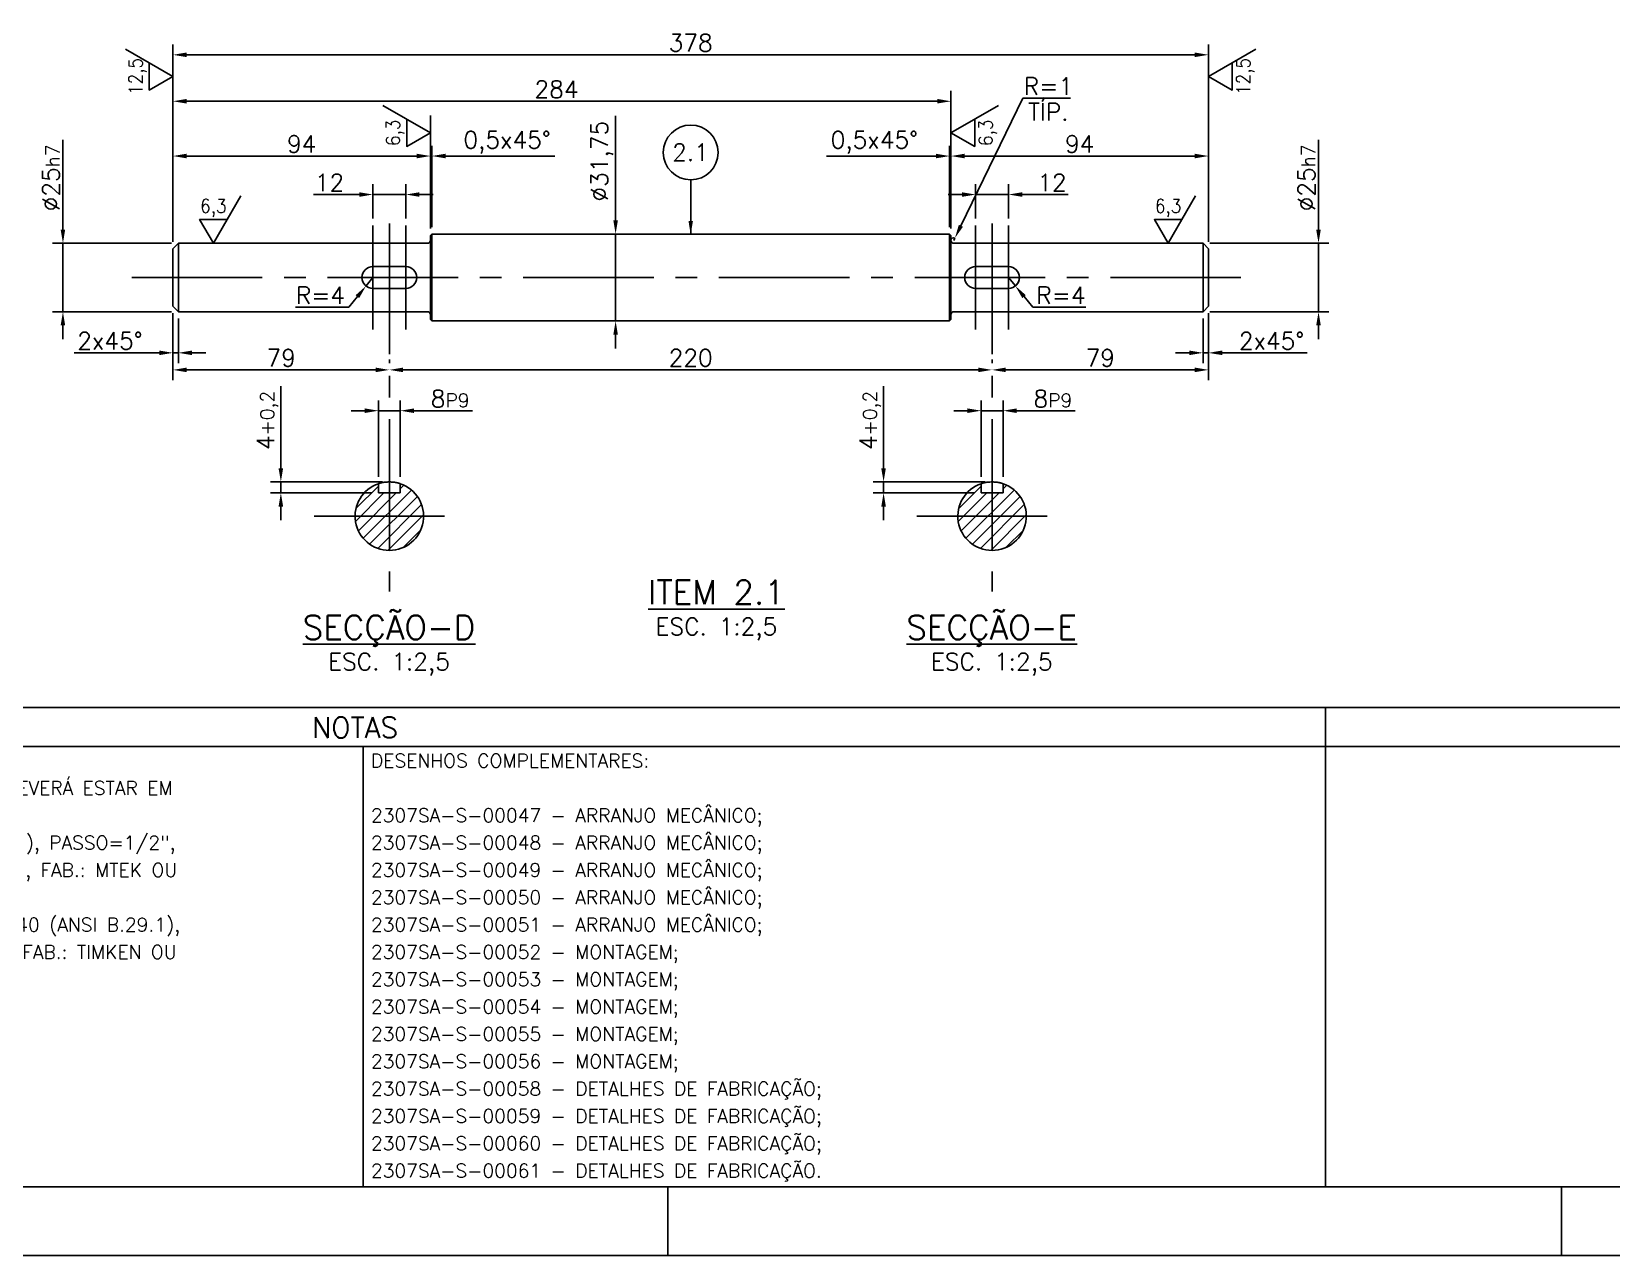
# Model space of a CAD drawing. Header units: metres. Extents: x 0 to 2102, y 0 to 1485.
# Drawn here: x 293 to 869, y 0 to 447 of the extents above; entities that cross this region are included whole.
import ezdxf
from ezdxf.enums import TextEntityAlignment as Align

# ---------------------------------------------------------------- set-up
doc = ezdxf.new("R2010")
doc.units = ezdxf.units.M
doc.header["$LTSCALE"] = 2.5
doc.linetypes.add('CENTER2', pattern=[28.575, 19.05, -3.175, 3.175, -3.175])
for name, color, linetype in [('FRL2', 2, 'Continuous'), ('FRL4', 4, 'Continuous'), ('FRL5', 5, 'Continuous'), ('FRL6', 6, 'Continuous'), ('FRL7', 7, 'Continuous'), ('FRR120', 5, 'Continuous'), ('FRR140', 5, 'Continuous'), ('FRR175', 1, 'Continuous'), ('FRR80', 3, 'Continuous'), ('GSB', 7, 'Continuous'), ('MR80', 3, 'Continuous'), ('SC1', 7, 'CENTER2'), ('SDM', 7, 'Continuous'), ('SHA', 7, 'Continuous'), ('SL4', 4, 'Continuous'), ('SR80', 3, 'Continuous')]:
    doc.layers.add(name, color=color, linetype=linetype)
doc.styles.add('R100', font='simplex.shx', dxfattribs={"height": 2.5})
doc.styles.add('R120', font='simplex.shx', dxfattribs={"height": 3})
doc.styles.add('R140', font='simplex.shx', dxfattribs={"height": 3.5})
doc.styles.add('R80', font='simplex.shx', dxfattribs={"height": 2})
doc.styles.add('ROMANS', font='ROMANS.SHX')
doc.dimstyles.new('2.5___1-2.5', dxfattribs={"dimscale": 2.5, "dimtxt": 2.5, "dimasz": 2, "dimexe": 1.5, "dimexo": 1, "dimgap": 0.5, "dimtad": 1, "dimzin": 12, "dimtxsty": 'ROMANS', "dimcen": 0, "dimclrd": 256, "dimclre": 256, "dimclrt": 3, "dimazin": 3, "dimtfac": 1, "dimtmove": 0, "dimatfit": 0, "dimfxl": 1, "dimlwd": -1, "dimlwe": -1, "dimarcsym": 0})
doc.dimstyles.new('2.5___1-2.5$4', dxfattribs={"dimscale": 2.5, "dimtxt": 2.5, "dimasz": 2, "dimexe": 1.5, "dimexo": 1, "dimgap": 0.5, "dimtad": 1, "dimtoh": 1, "dimzin": 12, "dimtxsty": 'ROMANS', "dimcen": 0, "dimclrd": 256, "dimclre": 256, "dimclrt": 3, "dimazin": 3, "dimtfac": 1, "dimtmove": 0, "dimatfit": 0, "dimfxl": 1, "dimlwd": -1, "dimlwe": -1, "dimarcsym": 0})
pattern_1 = [(45, (5512.2256, -90.8053), (-2.245064, 2.245064), [])]

# ---------------------------------------------------------------- blocks, each defined once
blk = doc.blocks.new('A1')
at = {"layer": 'FRL2'}
for p, q in [((165.5, 10), (165.5, 74.3)), ((210, 10), (210, 0)), ((340.5, 10), (340.5, 0))]:
    blk.add_line(p, q, dxfattribs=at)
at = {"layer": 'FRL4', "linetype": 'Continuous'}
blk.add_line((25, 74.3), (471, 74.3), dxfattribs=at)
at = {"layer": 'FRL5'}
blk.add_line((25, 80), (831, 80), dxfattribs=at)
at = {"layer": 'FRL5', "linetype": 'Continuous'}
blk.add_line((306, 10), (306, 80), dxfattribs=at)
at = {"layer": 'FRL6', "linetype": 'Continuous'}
blk.add_line((25, 10), (831, 10), dxfattribs=at)
at = {"layer": 'FRL7', "linetype": 'Continuous'}
blk.add_line((0, 0), (841, 0), dxfattribs=at)
at = {"layer": 'FRR120', "style": 'R120'}
blk.add_text('NOTAS', height=3, dxfattribs=at).set_placement((158.02, 75.57))
for tag, p in [('FASE_DO_PROJETO', (659, 46.29)), ('ÁREA_E/OU_SUBÁREA', (659, 40.79)), ('TÍTULO_DO_DESENHO', (659, 35.29)), ('SUBTÍTULO_1_DO_DESENHO', (659, 29.79)), ('SUBTÍTULO_2_DO_DESENHO', (659, 24.29))]:
    blk.add_attdef(tag, p, '', height=3, dxfattribs=at)
at = {"layer": 'FRR140', "style": 'R140', "width": 0.91}
for tag, p in [('NÚMERO_DA_CONTRATADA', (687.72, 12.6)), ('NUMERO_VALE', (752.89, 12.6))]:
    blk.add_attdef(tag, p, '', height=3.5, dxfattribs=at)
for tag, p in [('REVISÃO', (823.5, 14.68)), ('ESCALA', (671, 14.35))]:
    blk.add_attdef(tag, text='', height=3.5, dxfattribs=at).set_placement(p, align=Align.MIDDLE)
at = {"layer": 'FRR175', "style": 'R120'}
for tag, p in [('CLASSIFICAÇÃO', (811.83, 67.73)), ('PROJETO', (716.31, 53.59)), ('N_PROJ_SE', (793.5, 53.59)), ('N_CONTRATO', (796.97, 47.3))]:
    blk.add_attdef(tag, text='', height=3, dxfattribs=at).set_placement(p, align=Align.MIDDLE_CENTER)
at = {"layer": 'FRR80', "style": 'R80'}
for p in [(492.61, 76.08), (492.61, 70.38), (492.61, 64.68), (492.61, 58.98), (492.61, 53.28), (492.61, 47.58), (492.61, 41.88), (492.61, 36.18)]:
    blk.add_attdef('DESCRIÇÃO_DA_REVISÃO', p, '', height=2, dxfattribs=at)
for tag, p in [('8A_REV', (476, 77.07)), ('EMIS.', (486, 77.07)), ('PROJ.', (585, 77.07)), ('DES.', (597, 77.07)), ('VER.', (609, 77.07)), ('APR.', (621, 77.07)), ('AUT.', (633.01, 77.07)), ('7A_REV', (476, 71.37)), ('EMIS.', (486, 71.37)), ('PROJ.', (585, 71.37)), ('DES.', (597, 71.37)), ('VER.', (609, 71.37)), ('APR.', (621, 71.37)), ('AUT.', (633.01, 71.37)), ('6A_REV', (476, 65.67)), ('EMIS.', (486, 65.67)), ('PROJ.', (585, 65.67)), ('DES.', (597, 65.67)), ('VER.', (609, 65.67)), ('APR.', (621, 65.67)), ('AUT.', (633.01, 65.67)), ('5A_REV', (476, 59.97)), ('EMIS.', (486, 59.97)), ('PROJ.', (585, 59.97)), ('DES.', (597, 59.97)), ('VER.', (609, 59.97)), ('APR.', (621, 59.97)), ('AUT.', (633.01, 59.97)), ('4A_REV', (476, 54.27)), ('EMIS.', (486, 54.27)), ('PROJ.', (585, 54.27)), ('DES.', (597, 54.27)), ('VER.', (609, 54.27)), ('APR.', (621, 54.27)), ('AUT.', (633.01, 54.27)), ('3A_REV', (476, 48.57)), ('EMIS.', (486, 48.57)), ('PROJ.', (585, 48.57)), ('DES.', (597, 48.57)), ('VER.', (609, 48.57)), ('APR.', (621, 48.57)), ('AUT.', (633.01, 48.57)), ('2A_REV', (476, 42.87)), ('EMIS.', (486, 42.87)), ('PROJ.', (585, 42.87)), ('DES.', (597, 42.87)), ('VER.', (609, 42.87)), ('APR.', (621, 42.87)), ('AUT.', (633.01, 42.87)), ('1a_REV', (476, 37.17)), ('EMIS.', (486, 37.17)), ('PROJ.', (585, 37.17)), ('DES.', (597, 37.17)), ('VER.', (609, 37.17)), ('APR.', (621, 37.17)), ('AUT.', (633.01, 37.17))]:
    blk.add_attdef(tag, text='', height=2, dxfattribs=at).set_placement(p, align=Align.MIDDLE)
at = {"layer": 'FRR80', "style": 'R80', "width": 0.85}
for p in [(648, 77.07), (648, 71.37), (648, 65.67), (648, 59.97), (648, 54.27), (648, 48.57), (648, 42.87), (648, 37.17)]:
    blk.add_attdef('DATA', text='', height=2, dxfattribs=at).set_placement(p, align=Align.MIDDLE)
blk = doc.blocks.new('*D57')
at = {"layer": 'Defpoints', "color": 0, "transparency": 16777216}
for p in [(427.35, 308.36), (419.35, 281.7), (427.35, 281.7)]:
    blk.add_point(p, dxfattribs=at)
at = {"layer": 'SDM', "transparency": 16777216}
for p, q in [((419.35, 284.2), (419.35, 312.11)), ((427.35, 284.2), (427.35, 312.11)), ((414.35, 308.36), (409.35, 308.36)), ((419.35, 308.36), (427.35, 308.36)), ((432.35, 308.36), (453.72, 308.36))]:
    blk.add_line(p, q, dxfattribs=at)
for points in [[(414.35, 309.19), (414.35, 307.52), (419.35, 308.36)], [(432.35, 309.19), (432.35, 307.52), (427.35, 308.36)]]:
    blk.add_solid(points, dxfattribs=at)
at = {"layer": 'SDM', "color": 3, "transparency": 16777216, "insert": (445.54, 312.73), "char_height": 6.25, "attachment_point": 5, "style": 'ROMANS'}
blk.add_mtext('8{\\H0.8x;\\C2;P9}', dxfattribs=at)
blk = doc.blocks.new('*D58')
at = {"layer": 'Defpoints', "color": 0, "transparency": 16777216}
for p in [(383.75, 282.35), (419.35, 278.35), (423.35, 282.35)]:
    blk.add_point(p, dxfattribs=at)
at = {"layer": 'SDM', "transparency": 16777216}
for p, q in [((383.75, 287.35), (383.75, 317.3)), ((420.85, 282.35), (380, 282.35)), ((416.85, 278.35), (380, 278.35)), ((383.75, 278.35), (383.75, 282.35)), ((383.75, 273.35), (383.75, 268.35))]:
    blk.add_line(p, q, dxfattribs=at)
for points in [[(382.91, 287.35), (384.58, 287.35), (383.75, 282.35)], [(382.91, 273.35), (384.58, 273.35), (383.75, 278.35)]]:
    blk.add_solid(points, dxfattribs=at)
at = {"layer": 'SDM', "color": 3, "transparency": 16777216, "insert": (378.9, 304.82), "char_height": 6.25, "attachment_point": 5, "rotation": 90, "style": 'ROMANS'}
blk.add_mtext('4{\\H0.8x;\\C2;+0,2}', dxfattribs=at)
blk = doc.blocks.new('*D59')
at = {"layer": 'Defpoints', "color": 0, "transparency": 16777216}
for p in [(647.35, 308.36), (639.35, 281.7), (647.35, 281.7)]:
    blk.add_point(p, dxfattribs=at)
at = {"layer": 'SDM', "transparency": 16777216}
for p, q in [((639.35, 284.2), (639.35, 312.11)), ((647.35, 284.2), (647.35, 312.11)), ((634.35, 308.36), (629.35, 308.36)), ((639.35, 308.36), (647.35, 308.36)), ((652.35, 308.36), (673.72, 308.36))]:
    blk.add_line(p, q, dxfattribs=at)
for points in [[(634.35, 309.19), (634.35, 307.52), (639.35, 308.36)], [(652.35, 309.19), (652.35, 307.52), (647.35, 308.36)]]:
    blk.add_solid(points, dxfattribs=at)
at = {"layer": 'SDM', "color": 3, "transparency": 16777216, "insert": (665.54, 312.73), "char_height": 6.25, "attachment_point": 5, "style": 'ROMANS'}
blk.add_mtext('8{\\H0.8x;\\C2;P9}', dxfattribs=at)
blk = doc.blocks.new('*D60')
at = {"layer": 'Defpoints', "color": 0, "transparency": 16777216}
for p in [(603.75, 282.35), (639.35, 278.35), (643.35, 282.35)]:
    blk.add_point(p, dxfattribs=at)
at = {"layer": 'SDM', "transparency": 16777216}
for p, q in [((603.75, 287.35), (603.75, 317.3)), ((640.85, 282.35), (600, 282.35)), ((636.85, 278.35), (600, 278.35)), ((603.75, 278.35), (603.75, 282.35)), ((603.75, 273.35), (603.75, 268.35))]:
    blk.add_line(p, q, dxfattribs=at)
for points in [[(602.91, 287.35), (604.58, 287.35), (603.75, 282.35)], [(602.91, 273.35), (604.58, 273.35), (603.75, 278.35)]]:
    blk.add_solid(points, dxfattribs=at)
at = {"layer": 'SDM', "color": 3, "transparency": 16777216, "insert": (598.9, 304.82), "char_height": 6.25, "attachment_point": 5, "rotation": 90, "style": 'ROMANS'}
blk.add_mtext('4{\\H0.8x;\\C2;+0,2}', dxfattribs=at)
blk = doc.blocks.new('*D61')
at = {"layer": 'Defpoints', "color": 0, "transparency": 16777216}
for p in [(417.35, 387.27), (417.35, 375.98), (429.35, 375.98)]:
    blk.add_point(p, dxfattribs=at)
at = {"layer": 'SDM', "transparency": 16777216}
for p, q in [((412.35, 387.27), (395.63, 387.27)), ((417.35, 378.48), (417.35, 391.02)), ((429.35, 387.27), (417.35, 387.27)), ((429.35, 378.48), (429.35, 391.02)), ((434.35, 387.27), (439.35, 387.27))]:
    blk.add_line(p, q, dxfattribs=at)
for points in [[(412.35, 388.1), (412.35, 386.43), (417.35, 387.27)], [(434.35, 388.1), (434.35, 386.43), (429.35, 387.27)]]:
    blk.add_solid(points, dxfattribs=at)
at = {"layer": 'SDM', "color": 3, "transparency": 16777216, "insert": (401.49, 391.64), "char_height": 6.25, "attachment_point": 5, "style": 'ROMANS'}
blk.add_mtext('12', dxfattribs=at)
blk = doc.blocks.new('*D62')
at = {"layer": 'Defpoints', "color": 0, "transparency": 16777216}
for p in [(414.83, 353.88), (417.35, 356.98)]:
    blk.add_point(p, dxfattribs=at)
at = {"layer": 'SDM', "transparency": 16777216}
for p, q in [((417.35, 356.98), (414.83, 353.88)), ((408.54, 346.11), (389.13, 346.11)), ((411.69, 349.99), (408.54, 346.11))]:
    blk.add_line(p, q, dxfattribs=at)
blk.add_solid([(411.04, 350.52), (412.33, 349.47), (414.83, 353.88)], dxfattribs=at)
at = {"layer": 'SDM', "color": 3, "transparency": 16777216, "insert": (398.21, 350.48), "char_height": 6.25, "attachment_point": 5, "style": 'ROMANS'}
blk.add_mtext('R=4', dxfattribs=at)
blk = doc.blocks.new('ROUGHNESS (INDICATION)')
blk.add_lwpolyline([(4, 6.93), (0, 0), (-2, 3.46), (2, 3.46)])
at = {"layer": 'MR80', "style": 'R80', "width": 0.9}
blk.add_attdef('ROUGHNESS', text='', height=2, dxfattribs=at).set_placement((0, 5.46), align=Align.MIDDLE_CENTER)
blk = doc.blocks.new('*D63')
at = {"layer": 'Defpoints', "color": 0, "transparency": 16777216}
for p in [(649.35, 387.27), (637.35, 375.98), (649.35, 375.98)]:
    blk.add_point(p, dxfattribs=at)
at = {"layer": 'SDM', "transparency": 16777216}
for p, q in [((632.35, 387.27), (627.35, 387.27)), ((637.35, 378.48), (637.35, 391.02)), ((637.35, 387.27), (649.35, 387.27)), ((649.35, 378.48), (649.35, 391.02)), ((654.35, 387.27), (671.08, 387.27))]:
    blk.add_line(p, q, dxfattribs=at)
for points in [[(632.35, 388.1), (632.35, 386.43), (637.35, 387.27)], [(654.35, 388.1), (654.35, 386.43), (649.35, 387.27)]]:
    blk.add_solid(points, dxfattribs=at)
at = {"layer": 'SDM', "color": 3, "transparency": 16777216, "insert": (665.21, 391.64), "char_height": 6.25, "attachment_point": 5, "style": 'ROMANS'}
blk.add_mtext('12', dxfattribs=at)
blk = doc.blocks.new('*D64')
at = {"layer": 'Defpoints', "color": 0, "transparency": 16777216}
for p in [(649.35, 356.98), (651.87, 353.88)]:
    blk.add_point(p, dxfattribs=at)
at = {"layer": 'SDM', "transparency": 16777216}
for p, q in [((649.35, 356.98), (651.87, 353.88)), ((655.02, 349.99), (658.17, 346.11)), ((658.17, 346.11), (677.57, 346.11))]:
    blk.add_line(p, q, dxfattribs=at)
blk.add_arc((649.35, 356.98), 4, 305.80986, 2.73445, dxfattribs=at)
blk.add_solid([(655.67, 350.52), (654.37, 349.47), (651.87, 353.88)], dxfattribs=at)
at = {"layer": 'SDM', "color": 3, "transparency": 16777216, "insert": (668.49, 350.48), "char_height": 6.25, "attachment_point": 5, "style": 'ROMANS'}
blk.add_mtext('R=4', dxfattribs=at)
blk = doc.blocks.new('CORTE')
at = {"layer": 'GSB', "color": 4, "style": 'R140'}
blk.add_attdef('%%UCORTE', text='', height=3.5, dxfattribs=at).set_placement((-0.25, 2.38), align=Align.MIDDLE_CENTER)
at = {"layer": 'GSB', "color": 3, "style": 'R100'}
blk.add_attdef('ESC.', text='', height=2.5, dxfattribs=at).set_placement((-0.25, -2.62), align=Align.MIDDLE_CENTER)
blk = doc.blocks.new('*D67')
at = {"layer": 'Defpoints', "color": 0, "transparency": 16777216}
for p in [(344.35, 346.48), (423.35, 323.26), (423.35, 323.26)]:
    blk.add_point(p, dxfattribs=at)
at = {"layer": 'SDM', "transparency": 16777216}
for p, q in [((344.35, 343.98), (344.35, 319.51)), ((349.35, 323.26), (418.35, 323.26)), ((423.35, 325.76), (423.35, 327.01))]:
    blk.add_line(p, q, dxfattribs=at)
for points in [[(349.35, 324.09), (349.35, 322.43), (344.35, 323.26)], [(418.35, 324.09), (418.35, 322.43), (423.35, 323.26)]]:
    blk.add_solid(points, dxfattribs=at)
at = {"layer": 'SDM', "color": 3, "transparency": 16777216, "insert": (383.85, 327.64), "char_height": 6.25, "attachment_point": 5, "style": 'ROMANS'}
blk.add_mtext('79', dxfattribs=at)
blk = doc.blocks.new('*D66')
at = {"layer": 'Defpoints', "color": 0, "transparency": 16777216}
for p in [(423.35, 323.26), (643.35, 323.26), (643.35, 323.26)]:
    blk.add_point(p, dxfattribs=at)
at = {"layer": 'SDM', "transparency": 16777216}
for p, q in [((428.35, 323.26), (638.35, 323.26)), ((643.35, 325.76), (643.35, 327.01)), ((423.35, 320.76), (423.35, 319.51))]:
    blk.add_line(p, q, dxfattribs=at)
for points in [[(428.35, 324.09), (428.35, 322.43), (423.35, 323.26)], [(638.35, 324.09), (638.35, 322.43), (643.35, 323.26)]]:
    blk.add_solid(points, dxfattribs=at)
at = {"layer": 'SDM', "color": 3, "transparency": 16777216, "insert": (533.35, 327.64), "char_height": 6.25, "attachment_point": 5, "style": 'ROMANS'}
blk.add_mtext('220', dxfattribs=at)
blk = doc.blocks.new('*D65')
at = {"layer": 'Defpoints', "color": 0, "transparency": 16777216}
for p in [(344.35, 346.48), (346.35, 344.48), (344.35, 329.48)]:
    blk.add_point(p, dxfattribs=at)
at = {"layer": 'SDM', "transparency": 16777216}
for p, q in [((344.35, 343.98), (344.35, 325.73)), ((346.35, 341.98), (346.35, 325.73)), ((339.35, 329.48), (308.34, 329.48)), ((346.35, 329.48), (344.35, 329.48)), ((351.35, 329.48), (356.35, 329.48))]:
    blk.add_line(p, q, dxfattribs=at)
for points in [[(339.35, 330.32), (339.35, 328.65), (344.35, 329.48)], [(351.35, 330.32), (351.35, 328.65), (346.35, 329.48)]]:
    blk.add_solid(points, dxfattribs=at)
at = {"layer": 'SDM', "color": 3, "transparency": 16777216, "insert": (321.35, 333.86), "char_height": 6.25, "attachment_point": 5, "style": 'ROMANS'}
blk.add_mtext('2x45%%D', dxfattribs=at)
blk = doc.blocks.new('*D68')
at = {"layer": 'Defpoints', "color": 0, "transparency": 16777216}
for p in [(722.35, 346.48), (643.35, 323.26), (643.35, 323.26)]:
    blk.add_point(p, dxfattribs=at)
at = {"layer": 'SDM', "transparency": 16777216}
for p, q in [((722.35, 343.98), (722.35, 319.51)), ((643.35, 325.76), (643.35, 327.01)), ((717.35, 323.26), (648.35, 323.26))]:
    blk.add_line(p, q, dxfattribs=at)
for points in [[(648.35, 324.09), (648.35, 322.43), (643.35, 323.26)], [(717.35, 324.09), (717.35, 322.43), (722.35, 323.26)]]:
    blk.add_solid(points, dxfattribs=at)
at = {"layer": 'SDM', "color": 3, "transparency": 16777216, "insert": (682.85, 327.64), "char_height": 6.25, "attachment_point": 5, "style": 'ROMANS'}
blk.add_mtext('79', dxfattribs=at)
blk = doc.blocks.new('*D69')
at = {"layer": 'Defpoints', "color": 0, "transparency": 16777216}
for p in [(722.35, 346.48), (720.35, 344.48), (722.35, 329.48)]:
    blk.add_point(p, dxfattribs=at)
at = {"layer": 'SDM', "transparency": 16777216}
for p, q in [((720.35, 341.98), (720.35, 325.73)), ((722.35, 343.98), (722.35, 325.73)), ((715.35, 329.48), (710.35, 329.48)), ((720.35, 329.48), (722.35, 329.48)), ((727.35, 329.48), (758.36, 329.48))]:
    blk.add_line(p, q, dxfattribs=at)
for points in [[(715.35, 330.32), (715.35, 328.65), (720.35, 329.48)], [(727.35, 330.32), (727.35, 328.65), (722.35, 329.48)]]:
    blk.add_solid(points, dxfattribs=at)
at = {"layer": 'SDM', "color": 3, "transparency": 16777216, "insert": (745.36, 333.86), "char_height": 6.25, "attachment_point": 5, "style": 'ROMANS'}
blk.add_mtext('2x45%%D', dxfattribs=at)
blk = doc.blocks.new('ITEM')
at = {"layer": 'GSB'}
blk.add_circle((0, 0), 4, dxfattribs=at)
blk = doc.blocks.new('*D70')
at = {"layer": 'Defpoints', "color": 0, "transparency": 16777216}
for p in [(505.94, 372.86), (505.94, 372.86), (505.94, 341.11)]:
    blk.add_point(p, dxfattribs=at)
at = {"layer": 'SDM', "transparency": 16777216}
for p, q in [((505.94, 377.86), (505.94, 416.01)), ((503.44, 372.86), (502.19, 372.86)), ((505.94, 341.11), (505.94, 372.86)), ((503.44, 341.11), (502.19, 341.11)), ((505.94, 336.11), (505.94, 331.11))]:
    blk.add_line(p, q, dxfattribs=at)
for points in [[(505.1, 377.86), (506.77, 377.86), (505.94, 372.86)], [(505.1, 336.11), (506.77, 336.11), (505.94, 341.11)]]:
    blk.add_solid(points, dxfattribs=at)
at = {"layer": 'SDM', "color": 3, "transparency": 16777216, "insert": (500.97, 399.44), "char_height": 6.25, "attachment_point": 5, "rotation": 90, "style": 'ROMANS'}
blk.add_mtext('%%C31,75', dxfattribs=at)
blk = doc.blocks.new('*D71')
at = {"layer": 'Defpoints', "color": 0, "transparency": 16777216}
for p in [(304.2, 369.48), (346.35, 369.48), (346.35, 344.48)]:
    blk.add_point(p, dxfattribs=at)
at = {"layer": 'SDM', "transparency": 16777216}
for p, q in [((304.2, 374.48), (304.2, 407.22)), ((343.85, 369.48), (300.45, 369.48)), ((304.2, 344.48), (304.2, 369.48)), ((343.85, 344.48), (300.45, 344.48)), ((304.2, 339.48), (304.2, 334.48))]:
    blk.add_line(p, q, dxfattribs=at)
for points in [[(303.36, 374.48), (305.03, 374.48), (304.2, 369.48)], [(303.36, 339.48), (305.03, 339.48), (304.2, 344.48)]]:
    blk.add_solid(points, dxfattribs=at)
at = {"layer": 'SDM', "color": 3, "transparency": 16777216, "insert": (299.82, 393.35), "char_height": 6.25, "attachment_point": 5, "rotation": 90, "style": 'ROMANS'}
blk.add_mtext('%%C25{\\H0.8x;\\C2;h7}', dxfattribs=at)
blk = doc.blocks.new('*D72')
at = {"layer": 'Defpoints', "color": 0, "transparency": 16777216}
for p in [(720.35, 369.48), (762.51, 369.48), (720.35, 344.48)]:
    blk.add_point(p, dxfattribs=at)
at = {"layer": 'SDM', "transparency": 16777216}
for p, q in [((762.51, 374.48), (762.51, 407.22)), ((722.85, 369.48), (766.26, 369.48)), ((762.51, 344.48), (762.51, 369.48)), ((722.85, 344.48), (766.26, 344.48)), ((762.51, 339.48), (762.51, 334.48))]:
    blk.add_line(p, q, dxfattribs=at)
for points in [[(761.67, 374.48), (763.34, 374.48), (762.51, 369.48)], [(761.67, 339.48), (763.34, 339.48), (762.51, 344.48)]]:
    blk.add_solid(points, dxfattribs=at)
at = {"layer": 'SDM', "color": 3, "transparency": 16777216, "insert": (758.13, 393.35), "char_height": 6.25, "attachment_point": 5, "rotation": 90, "style": 'ROMANS'}
blk.add_mtext('%%C25{\\H0.8x;\\C2;h7}', dxfattribs=at)
blk = doc.blocks.new('*D75')
at = {"layer": 'Defpoints', "color": 0, "transparency": 16777216}
for p in [(438.35, 401.32), (438.35, 372.36), (344.35, 367.48)]:
    blk.add_point(p, dxfattribs=at)
at = {"layer": 'SDM', "transparency": 16777216}
for p, q in [((344.35, 369.98), (344.35, 405.07)), ((438.35, 374.86), (438.35, 405.07)), ((349.35, 401.32), (433.35, 401.32))]:
    blk.add_line(p, q, dxfattribs=at)
for points in [[(349.35, 402.16), (349.35, 400.49), (344.35, 401.32)], [(433.35, 402.16), (433.35, 400.49), (438.35, 401.32)]]:
    blk.add_solid(points, dxfattribs=at)
at = {"layer": 'SDM', "color": 3, "transparency": 16777216, "insert": (391.35, 405.7), "char_height": 6.25, "attachment_point": 5, "style": 'ROMANS'}
blk.add_mtext('94', dxfattribs=at)
blk = doc.blocks.new('*D76')
at = {"layer": 'Defpoints', "color": 0, "transparency": 16777216}
for p in [(628.35, 421.32), (628.35, 372.36), (344.35, 367.48)]:
    blk.add_point(p, dxfattribs=at)
at = {"layer": 'SDM', "transparency": 16777216}
for p, q in [((344.35, 369.98), (344.35, 425.07)), ((349.35, 421.32), (623.35, 421.32)), ((628.35, 374.86), (628.35, 425.07))]:
    blk.add_line(p, q, dxfattribs=at)
for points in [[(349.35, 422.16), (349.35, 420.49), (344.35, 421.32)], [(623.35, 422.16), (623.35, 420.49), (628.35, 421.32)]]:
    blk.add_solid(points, dxfattribs=at)
at = {"layer": 'SDM', "color": 3, "transparency": 16777216, "insert": (484.35, 425.7), "char_height": 6.25, "attachment_point": 5, "style": 'ROMANS'}
blk.add_mtext('284', dxfattribs=at)
blk = doc.blocks.new('*D73')
at = {"layer": 'Defpoints', "color": 0, "transparency": 16777216}
for p in [(438.85, 401.32), (438.35, 372.36), (438.85, 372.86)]:
    blk.add_point(p, dxfattribs=at)
at = {"layer": 'SDM', "transparency": 16777216}
for p, q in [((438.35, 374.86), (438.35, 405.07)), ((438.85, 375.36), (438.85, 405.07)), ((433.35, 401.32), (428.35, 401.32)), ((438.35, 401.32), (438.85, 401.32)), ((443.85, 401.32), (483.79, 401.32))]:
    blk.add_line(p, q, dxfattribs=at)
for points in [[(433.35, 402.16), (433.35, 400.49), (438.35, 401.32)], [(443.85, 402.16), (443.85, 400.49), (438.85, 401.32)]]:
    blk.add_solid(points, dxfattribs=at)
at = {"layer": 'SDM', "color": 3, "transparency": 16777216, "insert": (466.32, 406.3), "char_height": 6.25, "attachment_point": 5, "style": 'ROMANS'}
blk.add_mtext('0,5x45%%D', dxfattribs=at)
blk = doc.blocks.new('*D74')
at = {"layer": 'Defpoints', "color": 0, "transparency": 16777216}
for p in [(627.85, 401.32), (627.85, 372.86), (628.35, 372.36)]:
    blk.add_point(p, dxfattribs=at)
at = {"layer": 'SDM', "transparency": 16777216}
for p, q in [((627.85, 375.36), (627.85, 405.07)), ((628.35, 374.86), (628.35, 405.07)), ((622.85, 401.32), (582.91, 401.32)), ((628.35, 401.32), (627.85, 401.32)), ((633.35, 401.32), (638.35, 401.32))]:
    blk.add_line(p, q, dxfattribs=at)
for points in [[(622.85, 402.16), (622.85, 400.49), (627.85, 401.32)], [(633.35, 402.16), (633.35, 400.49), (628.35, 401.32)]]:
    blk.add_solid(points, dxfattribs=at)
at = {"layer": 'SDM', "color": 3, "transparency": 16777216, "insert": (600.38, 406.3), "char_height": 6.25, "attachment_point": 5, "style": 'ROMANS'}
blk.add_mtext('0,5x45%%D', dxfattribs=at)
blk = doc.blocks.new('*D77')
at = {"layer": 'Defpoints', "color": 0, "transparency": 16777216}
for p in [(628.35, 401.32), (628.35, 372.36), (722.35, 367.48)]:
    blk.add_point(p, dxfattribs=at)
at = {"layer": 'SDM', "transparency": 16777216}
for p, q in [((628.35, 374.86), (628.35, 405.07)), ((722.35, 369.98), (722.35, 405.07)), ((717.35, 401.32), (633.35, 401.32))]:
    blk.add_line(p, q, dxfattribs=at)
for points in [[(633.35, 402.16), (633.35, 400.49), (628.35, 401.32)], [(717.35, 402.16), (717.35, 400.49), (722.35, 401.32)]]:
    blk.add_solid(points, dxfattribs=at)
at = {"layer": 'SDM', "color": 3, "transparency": 16777216, "insert": (675.35, 405.7), "char_height": 6.25, "attachment_point": 5, "style": 'ROMANS'}
blk.add_mtext('94', dxfattribs=at)
blk = doc.blocks.new('*D78')
at = {"layer": 'Defpoints', "color": 0, "transparency": 16777216}
for p in [(722.35, 438.27), (344.35, 367.48), (722.35, 367.48)]:
    blk.add_point(p, dxfattribs=at)
at = {"layer": 'SDM', "transparency": 16777216}
for p, q in [((344.35, 369.98), (344.35, 442.02)), ((349.35, 438.27), (717.35, 438.27)), ((722.35, 369.98), (722.35, 442.02))]:
    blk.add_line(p, q, dxfattribs=at)
for points in [[(349.35, 439.11), (349.35, 437.44), (344.35, 438.27)], [(717.35, 439.11), (717.35, 437.44), (722.35, 438.27)]]:
    blk.add_solid(points, dxfattribs=at)
at = {"layer": 'SDM', "color": 3, "transparency": 16777216, "insert": (533.35, 442.65), "char_height": 6.25, "attachment_point": 5, "style": 'ROMANS'}
blk.add_mtext('378', dxfattribs=at)
blk = doc.blocks.new('*D79')
at = {"layer": 'Defpoints', "color": 0, "transparency": 16777216}
for p in [(629.35, 370.48), (629.79, 371.38)]:
    blk.add_point(p, dxfattribs=at)
at = {"layer": 'SDM', "transparency": 16777216}
for p, q in [((631.98, 375.88), (654.62, 422.44)), ((654.62, 422.44), (671.94, 422.44)), ((629.35, 370.48), (629.79, 371.38))]:
    blk.add_line(p, q, dxfattribs=at)
blk.add_arc((629.35, 370.48), 1, 64.07111, 180, dxfattribs=at)
blk.add_solid([(631.23, 376.24), (632.72, 375.51), (629.79, 371.38)], dxfattribs=at)
at = {"layer": 'SDM', "color": 3, "transparency": 16777216, "char_height": 6.25, "attachment_point": 5, "style": 'ROMANS'}
for s, insert in [('R=1', (663.9, 426.82)), ('TÍP.', (663.9, 417.47))]:
    blk.add_mtext(s, dxfattribs=dict(at, insert=insert))

msp = doc.modelspace()

# ---------------------------------------------------------------- hatches: boundary and pattern name
at = {"layer": 'SHA'}
h = msp.add_hatch(dxfattribs=at)
h.set_pattern_fill('ANSI31', color=256, style=0)
h.set_pattern_definition(pattern_1)
edge = h.paths.add_edge_path(flags=0)
edge.add_arc((423.351, 269.855), 12.5, 108.662925, 431.337075)
edge.add_line((427.351, 281.697), (427.351, 278.355))
edge.add_line((427.351, 278.355), (419.351, 278.355))
edge.add_line((419.351, 278.355), (419.351, 281.697))
h = msp.add_hatch(dxfattribs=at)
h.set_pattern_fill('ANSI31', color=256, style=0)
h.set_pattern_definition(pattern_1)
edge = h.paths.add_edge_path(flags=0)
edge.add_arc((643.351, 269.855), 12.5, 108.662925, 431.337075)
edge.add_line((647.351, 281.697), (647.351, 278.355))
edge.add_line((647.351, 278.355), (639.351, 278.355))
edge.add_line((639.351, 278.355), (639.351, 281.697))

# ---------------------------------------------------------------- linework, layer by layer
at = {"layer": 'SC1'}
for p, q in [((417.351, 375.983), (417.351, 337.983)), ((423.351, 376.668), (423.351, 242.355)), ((429.351, 375.983), (429.351, 337.983)), ((637.351, 375.983), (637.351, 337.983)), ((643.351, 376.668), (643.351, 242.355)), ((649.351, 375.983), (649.351, 337.983)), ((329.351, 356.983), (737.351, 356.983)), ((395.851, 269.855), (450.851, 269.855)), ((615.851, 269.855), (670.851, 269.855))]:
    msp.add_line(p, q, dxfattribs=at)
at = {"layer": 'SDM'}
msp.add_line((438.351, 405.075), (438.351, 416.168), dxfattribs=at)
at = {"layer": 'SL4'}
for p, q in [((346.351, 369.483), (344.351, 367.483)), ((437.351, 369.483), (346.351, 369.483)), ((346.351, 369.483), (346.351, 344.483)), ((438.851, 372.858), (438.351, 372.358)), ((438.351, 372.358), (438.351, 370.483)), ((438.351, 370.483), (438.351, 343.483)), ((627.851, 372.858), (438.851, 372.858)), ((438.851, 372.858), (438.851, 341.108)), ((628.351, 372.358), (627.851, 372.858)), ((627.851, 372.858), (627.851, 341.108)), ((628.351, 370.483), (628.351, 372.358)), ((628.351, 370.483), (628.351, 343.483)), ((720.351, 369.483), (629.351, 369.483)), ((722.351, 367.483), (720.351, 369.483)), ((720.351, 369.483), (720.351, 344.483)), ((344.351, 367.483), (344.351, 346.483)), ((722.351, 346.483), (722.351, 367.483)), ((417.351, 360.983), (429.351, 360.983)), ((649.351, 360.983), (637.351, 360.983)), ((417.351, 352.983), (429.351, 352.983)), ((649.351, 352.983), (637.351, 352.983)), ((344.351, 346.483), (346.351, 344.483)), ((720.351, 344.483), (722.351, 346.483)), ((346.351, 344.483), (437.351, 344.483)), ((438.351, 343.483), (438.351, 341.608)), ((438.351, 341.608), (438.851, 341.108)), ((438.851, 341.108), (627.851, 341.108)), ((627.851, 341.108), (628.351, 341.608)), ((628.351, 341.608), (628.351, 343.483)), ((629.351, 344.483), (720.351, 344.483)), ((419.351, 278.355), (419.351, 281.697)), ((419.351, 278.355), (427.351, 278.355)), ((427.351, 281.697), (427.351, 278.355)), ((639.351, 278.355), (639.351, 281.697)), ((639.351, 278.355), (647.351, 278.355)), ((647.351, 281.697), (647.351, 278.355))]:
    msp.add_line(p, q, dxfattribs=at)
for centre, radius, start, end in [((437.351, 370.483), 1, 270, 0), ((629.351, 370.483), 1, 180, 270), ((417.351, 356.983), 4, 90, 270), ((429.351, 356.983), 4, 270, 90), ((637.351, 356.983), 4, 90, 270), ((649.351, 356.983), 4, 270, 90), ((437.351, 343.483), 1, 0, 90), ((629.351, 343.483), 1, 90, 180), ((423.351, 269.855), 12.5, 108.662925, 71.337075), ((643.351, 269.855), 12.5, 108.662925, 71.337075)]:
    msp.add_arc(centre, radius, start, end, dxfattribs=at)
for points in [[(427.351, 281.697), (427.351, 281.697), (427.325, 281.706), (427.223, 281.74), (427.145, 281.766), (426.944, 281.828), (426.821, 281.865), (426.531, 281.945), (426.363, 281.988), (425.997, 282.073), (425.797, 282.115), (425.36, 282.194), (425.131, 282.23), (424.65, 282.289), (424.396, 282.314), (423.879, 282.346), (423.618, 282.355), (423.093, 282.355), (422.826, 282.346), (422.311, 282.314), (422.061, 282.29), (421.574, 282.23), (421.343, 282.194), (420.912, 282.116), (420.708, 282.073), (420.34, 281.988), (420.175, 281.945), (419.885, 281.865), (419.76, 281.828), (419.559, 281.766), (419.482, 281.741), (419.378, 281.707), (419.351, 281.697), (419.351, 281.697)], [(647.351, 281.697), (647.351, 281.697), (647.325, 281.706), (647.223, 281.74), (647.145, 281.766), (646.944, 281.828), (646.821, 281.865), (646.531, 281.945), (646.363, 281.988), (645.997, 282.073), (645.797, 282.115), (645.36, 282.194), (645.131, 282.23), (644.65, 282.289), (644.396, 282.314), (643.879, 282.346), (643.618, 282.355), (643.093, 282.355), (642.826, 282.346), (642.311, 282.314), (642.061, 282.29), (641.574, 282.23), (641.343, 282.194), (640.912, 282.116), (640.708, 282.073), (640.34, 281.988), (640.175, 281.945), (639.885, 281.865), (639.76, 281.828), (639.559, 281.766), (639.482, 281.741), (639.378, 281.707), (639.351, 281.697), (639.351, 281.697)]]:
    msp.add_open_spline(points, degree=3, knots=[0, 0, 0, 0, 0.0625, 0.0625, 0.125, 0.125, 0.1875, 0.1875, 0.25, 0.25, 0.3125, 0.3125, 0.375, 0.375, 0.4375, 0.4375, 0.5, 0.5, 0.5625, 0.5625, 0.625, 0.625, 0.6875, 0.6875, 0.75, 0.75, 0.8125, 0.8125, 0.875, 0.875, 0.9375, 0.9375, 1, 1, 1, 1], dxfattribs=at)

# ---------------------------------------------------------------- block references
at = {"xscale": 2.5, "yscale": 2.5, "zscale": 2.5}
msp.add_blockref('A1', (0, 0), dxfattribs=at)
at = {"layer": 'GSB', "xscale": 2.499999999999972, "yscale": 2.499999999999972, "zscale": 2.499999999999972}
for p, rotation, values in [((344.351, 430.393), 90, {'ROUGHNESS': '12,5'}), ((438.351, 409.813), 89.99999999999999, {'ROUGHNESS': '6,3'})]:
    msp.add_blockref('ROUGHNESS (INDICATION)', p, dxfattribs=dict(at, rotation=rotation)).add_auto_attribs(values)
at = {"layer": 'GSB'}
ref = msp.add_blockref('ROUGHNESS (INDICATION)', (722.351, 430.393), dxfattribs=dict(at, xscale=-2.499999999999972, yscale=2.499999999999972, zscale=2.499999999999972, rotation=270))
ref.add_attrib('ROUGHNESS', '12,5', dxfattribs={"layer": 'MR80', "height": 5, "rotation": 90, "style": 'R80', "width": 0.9}).set_placement((735.059, 430.393), align=Align.MIDDLE_CENTER)
ref = msp.add_blockref('ROUGHNESS (INDICATION)', (628.351, 409.813), dxfattribs=dict(at, xscale=-2.499999999999972, yscale=2.499999999999972, zscale=2.499999999999972, rotation=270))
ref.add_attrib('ROUGHNESS', '6,3', dxfattribs={"layer": 'MR80', "height": 5, "rotation": 90, "style": 'R80', "width": 0.9}).set_placement((641.059, 409.813), align=Align.MIDDLE_CENTER)
ref = msp.add_blockref('ITEM', (533.351, 402.618), dxfattribs=dict(at, xscale=-2.5, yscale=2.5, zscale=2.5, rotation=180))
ref.add_attrib('1', '2.1', dxfattribs={"color": 3, "height": 6.25, "style": 'R100'}).set_placement((533.267, 402.672), align=Align.MIDDLE_CENTER)
for name, p, xscale, yscale, zscale, values in [('ROUGHNESS (INDICATION)', (359.101, 369.483), 2.499999999999972, 2.499999999999972, 2.499999999999972, {'ROUGHNESS': '6,3'}), ('ROUGHNESS (INDICATION)', (707.602, 369.483), 2.499999999999972, 2.499999999999972, 2.499999999999972, {'ROUGHNESS': '6,3'}), ('CORTE', (543.362, 236.114), 2.5, 2.5, 2.5, {'%%UCORTE': '%%uITEM 2.1', 'ESC.': 'ESC. 1:2,5'}), ('CORTE', (423.868, 223.314), 2.5, 2.5, 2.5, {'%%UCORTE': '%%uSECÇÃO-D', 'ESC.': 'ESC. 1:2,5'}), ('CORTE', (643.868, 223.314), 2.5, 2.5, 2.5, {'%%UCORTE': '%%uSECÇÃO-E', 'ESC.': 'ESC. 1:2,5'})]:
    msp.add_blockref(name, p, dxfattribs=dict(at, xscale=xscale, yscale=yscale, zscale=zscale)).add_auto_attribs(values)

# ---------------------------------------------------------------- texts
at = {"layer": 'SR80', "style": 'R80'}
for s, p in [('DESENHOS COMPLEMENTARES:', (416.632, 178.093)), ('2-PINTURA DE PROTEÇÃO CONTRA CORROSÃO OU ACABAMENTO DEVERÁ ESTAR EM', (65.382, 168.113)), ('2307SA-S-00047 - ARRANJO MECÂNICO;', (416.632, 158.133)), ('3-RODA DENTADA PARA CORRENTE DE ROLOS ASA40 (ANSI B.29.1), PASSO=1/2", ', (65.382, 148.152)), ('2307SA-S-00048 - ARRANJO MECÂNICO;', (416.632, 148.152)), ('SIMPLES, TIPO 1, NÚMEROS DE DENTES=35, REF.: 1.40.35 AT1, FAB.: MTEK OU', (76.353, 138.172)), ('2307SA-S-00049 - ARRANJO MECÂNICO;', (416.632, 138.172)), ('2307SA-S-00050 - ARRANJO MECÂNICO;', (416.632, 128.192)), ('4-RODA DENTADA INTERMEDIÁRIA PARA CORRENTE DE ROLOS ASA40 (ANSI B.29.1),  ', (65.382, 118.212)), ('2307SA-S-00051 - ARRANJO MECÂNICO;', (416.632, 118.212)), ('PASSO=1/2", NÚMEROS DE DENTES=18, REF.: 008-4018-S, FAB.: TIMKEN OU', (76.353, 108.231)), ('2307SA-S-00052 - MONTAGEM;', (416.632, 108.231)), ('2307SA-S-00053 - MONTAGEM;', (416.632, 98.251)), ('2307SA-S-00054 - MONTAGEM;', (416.632, 88.271)), ('2307SA-S-00055 - MONTAGEM;', (416.632, 78.291)), ('2307SA-S-00056 - MONTAGEM;', (416.632, 68.311)), ('2307SA-S-00058 - DETALHES DE FABRICAÇÃO;', (416.632, 58.33)), ('2307SA-S-00059 - DETALHES DE FABRICAÇÃO;', (416.632, 48.35)), ('2307SA-S-00060 - DETALHES DE FABRICAÇÃO;', (416.632, 38.37)), ('2307SA-S-00061 - DETALHES DE FABRICAÇÃO.', (416.632, 28.39))]:
    msp.add_text(s, height=5, dxfattribs=at).set_placement(p)

# ---------------------------------------------------------------- dimensions: what is measured, and where the dimension line sits
at = {"layer": 'SDM'}
for base, p1, p2, picture, middle in [((722.351, 438.274), (344.351, 367.483), (722.351, 367.483), '*D78', (533.351, 442.649)), ((438.351, 401.325), (344.351, 367.483), (438.351, 372.358), '*D75', (391.351, 405.7)), ((417.351, 387.267), (429.351, 375.983), (417.351, 375.983), '*D61', (401.488, 391.642)), ((423.351, 323.261), (344.351, 346.483), (423.351, 323.261), '*D67', (383.851, 327.636)), ((643.351, 323.261), (423.351, 323.261), (643.351, 323.261), '*D66', (533.351, 327.636))]:
    dim = msp.add_linear_dim(base=base, p1=p1, p2=p2, dimstyle='2.5___1-2.5', dxfattribs=at)
    dim.commit()
    dim.dimension.update_dxf_attribs({"geometry": picture, "text_midpoint": middle})
dim = msp.add_linear_dim(base=(628.351, 421.325), p1=(344.351, 367.483), p2=(628.351, 372.358), dimstyle='2.5___1-2.5', dxfattribs=at)
dim.commit()
dim.dimension.update_dxf_attribs({"geometry": '*D76', "text_midpoint": (484.351, 421.325), "dimtype": 160})
dim = msp.add_radius_dim(center=(629.351, 370.483), mpoint=(629.789, 371.382), text='<>\\XTÍP.', dimstyle='2.5___1-2.5$4', override={"dimpost": 'R=<>'}, dxfattribs=at)
dim.commit()
dim.dimension.update_dxf_attribs({"geometry": '*D79', "text_midpoint": (663.901, 422.444), "dimtype": 164})
dim = msp.add_linear_dim(base=(505.936, 372.858), p1=(505.936, 341.108), p2=(505.936, 372.858), angle=90, text='%%C<>', dimstyle='2.5___1-2.5', dxfattribs=at)
dim.commit()
dim.dimension.update_dxf_attribs({"geometry": '*D70', "text_midpoint": (505.936, 399.435), "dimtype": 160})
for base, p1, p2, text, picture, middle in [((438.851, 401.325), (438.351, 372.358), (438.851, 372.858), '0<>x45%%D', '*D73', (466.322, 406.295)), ((344.351, 329.485), (346.351, 344.483), (344.351, 346.483), '<>x45%%D', '*D65', (321.346, 333.86)), ((427.351, 308.357), (419.351, 281.697), (427.351, 281.697), '<>{\\H0.8x;\\C2;P9}', '*D57', (445.536, 312.732)), ((647.351, 308.357), (639.351, 281.697), (647.351, 281.697), '<>{\\H0.8x;\\C2;P9}', '*D59', (665.536, 312.732))]:
    dim = msp.add_linear_dim(base=base, p1=p1, p2=p2, text=text, dimstyle='2.5___1-2.5', dxfattribs=at)
    dim.commit()
    dim.dimension.update_dxf_attribs({"geometry": picture, "text_midpoint": middle})
for base, p1, p2, angle, text, picture, middle in [((627.851, 401.325), (628.351, 372.358), (627.851, 372.858), 180, '0<>x45%%D', '*D74', (600.381, 406.295)), ((304.195, 369.483), (346.351, 344.483), (346.351, 369.483), 90, '%%C<>{\\H0.8x;\\C2;h7}', '*D71', (299.82, 393.352)), ((762.508, 369.483), (720.351, 344.483), (720.351, 369.483), 90, '%%C<>{\\H0.8x;\\C2;h7}', '*D72', (758.133, 393.352)), ((722.351, 329.485), (720.351, 344.483), (722.351, 346.483), 180, '<>x45%%D', '*D69', (745.357, 333.86)), ((383.747, 282.355), (419.351, 278.355), (423.351, 282.355), 90, '<>{\\H0.8x;\\C2;+0,2}', '*D58', (378.896, 304.825)), ((603.747, 282.355), (639.351, 278.355), (643.351, 282.355), 90, '<>{\\H0.8x;\\C2;+0,2}', '*D60', (598.896, 304.825))]:
    dim = msp.add_linear_dim(base=base, p1=p1, p2=p2, angle=angle, text=text, dimstyle='2.5___1-2.5', dxfattribs=at)
    dim.commit()
    dim.dimension.update_dxf_attribs({"geometry": picture, "text_midpoint": middle})
for base, p1, p2, picture, middle in [((628.351, 401.325), (722.351, 367.483), (628.351, 372.358), '*D77', (675.351, 405.7)), ((649.351, 387.267), (637.351, 375.983), (649.351, 375.983), '*D63', (665.215, 391.642)), ((643.351, 323.261), (722.351, 346.483), (643.351, 323.261), '*D68', (682.851, 327.636))]:
    dim = msp.add_linear_dim(base=base, p1=p1, p2=p2, angle=180, dimstyle='2.5___1-2.5', dxfattribs=at)
    dim.commit()
    dim.dimension.update_dxf_attribs({"geometry": picture, "text_midpoint": middle})
for center, mpoint, picture, middle in [((417.351, 356.983), (414.833, 353.875), '*D62', (398.21, 350.481)), ((649.351, 356.983), (651.87, 353.875), '*D64', (668.493, 350.481))]:
    dim = msp.add_radius_dim(center=center, mpoint=mpoint, dimstyle='2.5___1-2.5$4', override={"dimpost": 'R=<>'}, dxfattribs=at)
    dim.commit()
    dim.dimension.update_dxf_attribs({"geometry": picture, "text_midpoint": middle})

# ---------------------------------------------------------------- leaders
msp.add_leader([(533.351, 372.64), (533.351, 392.618)], dimstyle='2.5___1-2.5', override={"dimgap": 0.5, "dimtad": 0}, dxfattribs=at)

doc.saveas('drawing.dxf')
